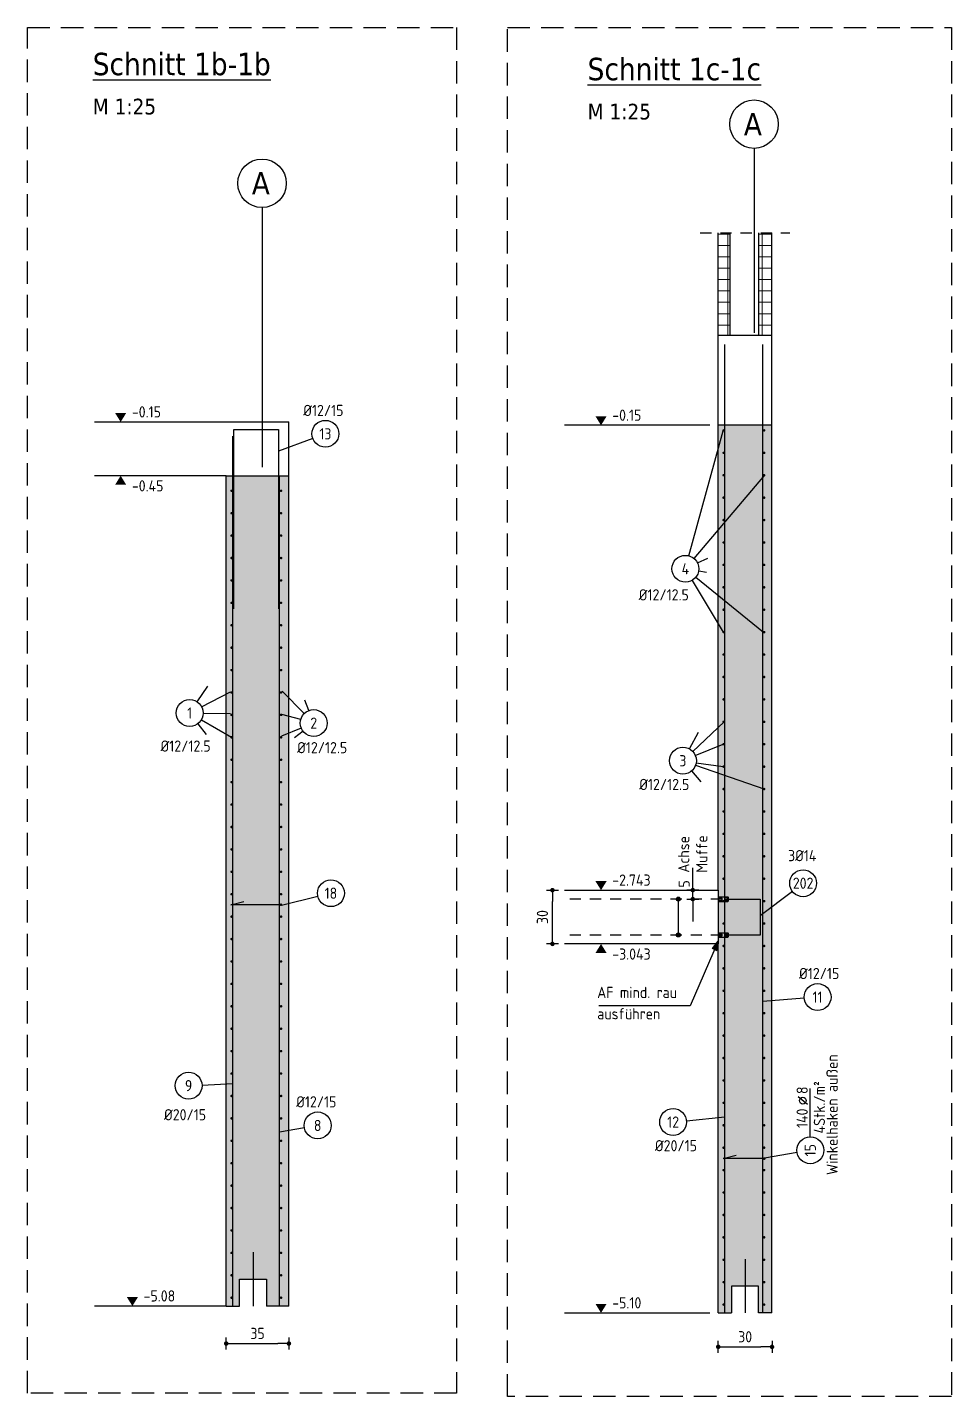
# Model space of a CAD drawing. Extents: x -13 to 84.9, y 0 to 56.9.
# Drawn here: x 34.25 to 44.56, y 13.03 to 28.3 of the extents above; entities that cross this region are included whole.
import ezdxf
from ezdxf.enums import TextEntityAlignment as Align

# ---------------------------------------------------------------- set-up
doc = ezdxf.new("R2010")
doc.units = 0
doc.header["$LTSCALE"] = 0.5
for name, pattern in [('AUSGEZOGEN', [1000.01, 1000, 0.01]), ('HIDDEN', [0.375, 0.25, -0.125]), ('STRICHLINIE', [0.75, 0.5, -0.25])]:
    doc.linetypes.add(name, pattern=pattern)
for name, color, linetype in [('ACHSEN', 7, 'Continuous'), ('AFU', 7, 'Continuous'), ('BETON', 7, 'Continuous'), ('DETAIL', 7, 'Continuous'), ('grau_mittel', 7, 'Continuous'), ('HILFE', 7, 'Continuous'), ('koten', 7, 'Continuous'), ('LENTON', 7, 'Continuous'), ('MASSE', 7, 'Continuous'), ('RND', 7, 'Continuous'), ('SFP_Achsen', 7, 'Continuous'), ('TEXT', 7, 'Continuous')]:
    doc.layers.add(name, color=color, linetype=linetype)
doc.layers.add('NOPLOT', color=7, linetype='Continuous', plot=False)
doc.layers.add('zila_01_rb_02_stb-fertig_05_schraff', color=144, linetype='Continuous', lineweight=9)
doc.styles.add('helv', font='tahoma.ttf')
doc.styles.add('txt', font='isocp.shx')
doc.linetypes.add('AFU_50K', pattern='A,0.15,["/",Standard,S=0.2,R=0,X=-0.01,Y=-0.1],0.07,["/",Standard,S=0.2,R=0,X=-0.01,Y=-0.1],0.15', length=0.37)
doc.dimstyles.new('DOT_I', dxfattribs={"dimscale": 0.5, "dimtxt": 0.25, "dimasz": 0.25, "dimexe": 0.1, "dimexo": 0.3, "dimgap": 0.1, "dimtad": 1, "dimdec": 3, "dimzin": 3, "dimtxsty": 'txt', "dimblk": 'DOT', "dimblk1": 'DOT', "dimblk2": 'DOT', "dimsah": 1, "dimcen": 0.1, "dimse1": 1, "dimse2": 1, "dimazin": 0, "dimtfac": 1, "dimtdec": 4, "dimtix": 1, "dimtmove": 2, "dimatfit": 3, "dimfxl": 0, "dimtvp": 1, "dimtolj": 1, "dimtzin": 0, "dimarcsym": 0})
pattern_1 = [(0, (-34.13761, -38.89792), (3e-17, 0.127), []), (90, (-34.13761, -38.89792), (-0.127, 4e-17), [])]

# ---------------------------------------------------------------- blocks, each defined once
blk = doc.blocks.new('RND_LEI')
at = {"layer": 'RND', "color": 7, "linetype": 'Continuous'}
blk.add_line((1.022, 0.066), (1.19, 0.27), dxfattribs=at)
for centre, radius in [((0, 0), 0.3), ((1.106, 0.168), 0.075)]:
    blk.add_circle(centre, radius, dxfattribs=at)
at = {"layer": 'RND', "color": 7, "linetype": 'Continuous', "style": 'txt'}
blk.add_attdef('ANZ', text='', height=0.25, dxfattribs=at).set_placement((0.931, 0.057), align=Align.RIGHT)
for tag, p in [('DUM', (1.253, 0.057)), ('ABSTD', (1.674, 0.057)), ('POSTXT', (0.374, -0.327))]:
    blk.add_attdef(tag, p, '', height=0.25, dxfattribs=at)
blk.add_attdef('POSL', text='', height=0.25, dxfattribs=at).set_placement((0, 0), align=Align.MIDDLE)
blk = doc.blocks.new('DOT')
at = {"layer": 'MASSE', "color": 7, "linetype": 'Continuous'}
for p, q in [((0, 0), (-1, 0)), ((0, 0.54), (0, -0.54))]:
    blk.add_line(p, q, dxfattribs=at)
at = {"layer": 'MASSE', "color": 7, "linetype": 'Continuous', "const_width": 0.2}
blk.add_lwpolyline([(-0.1, 0, 1), (0.1, 0, 1)], format="xyb", close=True, dxfattribs=at)
blk = doc.blocks.new('*D1218')
at = {"layer": 'Defpoints', "color": 0, "linetype": 'AUSGEZOGEN', "transparency": 16777216}
for p in [(36.465, 13.624), (37.165, 13.624), (37.165, 13.624)]:
    blk.add_point(p, dxfattribs=at)
at = {"layer": 'MASSE', "color": 0, "linetype": 'AUSGEZOGEN', "lineweight": -2, "transparency": 16777216}
blk.add_line((36.59, 13.624), (37.04, 13.624), dxfattribs=at)
at = {"layer": 'MASSE', "color": 0, "linetype": 'AUSGEZOGEN', "lineweight": -2, "transparency": 16777216, "xscale": 0.125, "yscale": 0.125, "zscale": 0.125, "rotation": 180}
blk.add_blockref('DOT', (36.465, 13.624), dxfattribs=at)
at = {"layer": 'MASSE', "color": 0, "linetype": 'AUSGEZOGEN', "lineweight": -2, "transparency": 16777216, "xscale": 0.125, "yscale": 0.125, "zscale": 0.125}
blk.add_blockref('DOT', (37.165, 13.624), dxfattribs=at)
at = {"layer": 'MASSE', "color": 0, "linetype": 'AUSGEZOGEN', "transparency": 16777216, "insert": (36.815, 13.737), "char_height": 0.125, "attachment_point": 5, "style": 'txt'}
blk.add_mtext('\\A1;35', dxfattribs=at)
blk = doc.blocks.new('okrd_o')
at = {"layer": 'koten', "color": 7, "linetype": 'Continuous'}
blk.add_solid([(-0.125, 0.202), (0.125, 0.202), (0, 0)], dxfattribs=at)
at = {"layer": 'koten', "style": 'txt'}
blk.add_attdef('OKRD', (0.25, 0.1), '', height=0.25, dxfattribs=at)
blk = doc.blocks.new('okrd_u')
at = {"layer": 'koten', "color": 7, "linetype": 'Continuous'}
blk.add_solid([(-0.125, -0.202), (0.125, -0.202), (0, 0)], dxfattribs=at)
at = {"layer": 'koten', "style": 'txt'}
blk.add_attdef('OKRD', (0.25, -0.35), '', height=0.25, dxfattribs=at)
blk = doc.blocks.new('*D1219')
at = {"layer": 'Defpoints', "color": 0, "linetype": 'AUSGEZOGEN', "transparency": 16777216}
for p in [(41.955, 13.587), (42.555, 13.587), (42.555, 13.587)]:
    blk.add_point(p, dxfattribs=at)
at = {"layer": 'MASSE', "color": 0, "linetype": 'AUSGEZOGEN', "lineweight": -2, "transparency": 16777216}
blk.add_line((42.08, 13.587), (42.43, 13.587), dxfattribs=at)
at = {"layer": 'MASSE', "color": 0, "linetype": 'AUSGEZOGEN', "lineweight": -2, "transparency": 16777216, "xscale": 0.125, "yscale": 0.125, "zscale": 0.125, "rotation": 180}
blk.add_blockref('DOT', (41.955, 13.587), dxfattribs=at)
at = {"layer": 'MASSE', "color": 0, "linetype": 'AUSGEZOGEN', "lineweight": -2, "transparency": 16777216, "xscale": 0.125, "yscale": 0.125, "zscale": 0.125}
blk.add_blockref('DOT', (42.555, 13.587), dxfattribs=at)
at = {"layer": 'MASSE', "color": 0, "linetype": 'AUSGEZOGEN', "transparency": 16777216, "insert": (42.255, 13.7), "char_height": 0.125, "attachment_point": 5, "style": 'txt'}
blk.add_mtext('\\A1;30', dxfattribs=at)
blk = doc.blocks.new('RND_HIN')
at = {"layer": 'RND', "color": 7, "linetype": 'Continuous'}
blk.add_circle((0, 0), 0.3, dxfattribs=at)
at = {"layer": 'RND', "color": 7, "linetype": 'Continuous', "style": 'txt'}
blk.add_attdef('POSI', text='', height=0.25, dxfattribs=at).set_placement((0, 0), align=Align.MIDDLE)
blk = doc.blocks.new('*D1220')
at = {"layer": 'Defpoints', "color": 0, "linetype": 'AUSGEZOGEN', "transparency": 16777216}
for p in [(41.671, 18.681), (41.671, 18.681), (41.671, 18.581)]:
    blk.add_point(p, dxfattribs=at)
at = {"layer": 'MASSE', "color": 0, "linetype": 'AUSGEZOGEN', "lineweight": -2, "transparency": 16777216}
for p, q in [((41.671, 18.806), (41.671, 18.931)), ((41.671, 18.581), (41.671, 18.681)), ((41.671, 18.456), (41.671, 18.331))]:
    blk.add_line(p, q, dxfattribs=at)
at = {"layer": 'MASSE', "color": 0, "linetype": 'AUSGEZOGEN', "lineweight": -2, "transparency": 16777216, "xscale": 0.125, "yscale": 0.125, "zscale": 0.125}
for p, rotation in [((41.671, 18.681), 270), ((41.671, 18.581), 90)]:
    blk.add_blockref('DOT', p, dxfattribs=dict(at, rotation=rotation))
at = {"layer": 'MASSE', "color": 0, "linetype": 'AUSGEZOGEN', "transparency": 16777216, "insert": (41.575, 18.751), "char_height": 0.125, "attachment_point": 5, "rotation": 90, "style": 'txt'}
blk.add_mtext('\\A1;5', dxfattribs=at)
blk = doc.blocks.new('*D1227')
at = {"layer": 'Defpoints', "color": 0, "linetype": 'AUSGEZOGEN', "transparency": 16777216}
for p in [(40.105, 18.681), (40.105, 18.681), (40.105, 18.081)]:
    blk.add_point(p, dxfattribs=at)
at = {"layer": 'MASSE', "color": 0, "linetype": 'AUSGEZOGEN', "lineweight": -2, "transparency": 16777216}
blk.add_line((40.105, 18.206), (40.105, 18.556), dxfattribs=at)
at = {"layer": 'MASSE', "color": 0, "linetype": 'AUSGEZOGEN', "lineweight": -2, "transparency": 16777216, "xscale": 0.125, "yscale": 0.125, "zscale": 0.125}
for p, rotation in [((40.105, 18.681), 90), ((40.105, 18.081), 270)]:
    blk.add_blockref('DOT', p, dxfattribs=dict(at, rotation=rotation))
at = {"layer": 'MASSE', "color": 0, "linetype": 'AUSGEZOGEN', "transparency": 16777216, "insert": (39.993, 18.381), "char_height": 0.125, "attachment_point": 5, "rotation": 90, "style": 'txt'}
blk.add_mtext('\\A1;30', dxfattribs=at)
blk = doc.blocks.new('Pfeillinie')
at = {"layer": 'TEXT', "linetype": 'Continuous'}
blk.add_hatch(color=7, dxfattribs=at).paths.add_polyline_path([(0, 0), (-0.8, 0.2), (-0.8, 0), (-0.8, -0.2)])
at = {"layer": 'TEXT', "color": 7, "linetype": 'Continuous'}
for p, q in [((-0.8, 0), (-0.8, 0.2)), ((-0.8, 0.2), (0, 0)), ((-0.8, 0), (-0.8, -0.2)), ((-0.8, -0.2), (0, 0))]:
    blk.add_line(p, q, dxfattribs=at)

msp = doc.modelspace()

# ---------------------------------------------------------------- hatches: boundary and pattern name
at = {"layer": 'grau_mittel'}
for points in [[(41.95461, 18.68057), (41.95461, 18.08057), (41.95461, 13.96575), (42.10461, 13.96575), (42.10461, 14.26575), (42.40461, 14.26575), (42.40461, 13.96575), (42.55461, 13.96575), (42.55461, 23.86575), (42.40461, 23.86575), (42.08461, 23.86575), (41.95461, 23.86575)], [(37.1648, 23.30256), (36.4648, 23.30256), (36.4648, 14.04256), (36.6148, 14.04256), (36.6148, 14.34256), (36.9148, 14.34256), (36.9148, 14.04256), (37.1648, 14.04256)]]:
    msp.add_hatch(color=61, dxfattribs=at).paths.add_polyline_path(points)
at = {"layer": 'zila_01_rb_02_stb-fertig_05_schraff', "linetype": 'AUSGEZOGEN'}
h = msp.add_hatch(dxfattribs=at)
h.set_pattern_fill('ANSI37', color=171, scale=0.04, angle=-45)
h.set_pattern_definition(pattern_1)
h.paths.add_polyline_path([(41.95461, 24.86575), (42.08461, 24.86575), (42.08461, 26.01273), (41.95461, 26.01273)])
h = msp.add_hatch(dxfattribs=at)
h.set_pattern_fill('ANSI37', color=171, scale=0.04, angle=-45)
h.set_pattern_definition(pattern_1)
h.paths.add_polyline_path([(42.40461, 24.86575), (42.55461, 24.86575), (42.55461, 26.01273), (42.40461, 26.01273)])

# ---------------------------------------------------------------- linework, layer by layer
at = {"layer": 'ACHSEN', "color": 140, "linetype": 'AUSGEZOGEN'}
for p, q in [((42.35461, 26.95381), (42.35461, 24.89702)), ((36.8648, 26.29431), (36.8648, 23.39774))]:
    msp.add_line(p, q, dxfattribs=at)
at = {"layer": 'AFU', "color": 8, "linetype": 'AFU_50K'}
for p, q in [((42.40461, 24.86575), (42.08461, 24.86575)), ((42.55461, 23.86575), (41.95461, 23.86575)), ((36.4648, 23.30256), (37.1648, 23.30256)), ((41.95461, 18.68057), (41.95461, 18.08057))]:
    msp.add_line(p, q, dxfattribs=at)
at = {"layer": 'AFU', "color": 1, "linetype": 'AUSGEZOGEN'}
for p, q in [((36.7648, 14.64256), (36.7648, 14.04256)), ((42.25461, 14.56575), (42.25461, 13.96575))]:
    msp.add_line(p, q, dxfattribs=at)
at = {"layer": 'AFU', "color": 8, "linetype": 'AUSGEZOGEN'}
for p, q in [((36.6148, 14.34256), (36.9148, 14.34256)), ((36.6148, 14.04256), (36.6148, 14.34256)), ((36.9148, 14.34256), (36.9148, 14.04256)), ((42.10461, 14.26575), (42.10461, 13.96575)), ((42.40461, 14.26575), (42.10461, 14.26575)), ((42.40461, 13.96575), (42.40461, 14.26575)), ((36.4648, 14.04256), (36.6148, 14.04256)), ((37.1648, 14.04256), (36.9148, 14.04256)), ((41.95461, 13.96575), (42.10461, 13.96575)), ((42.55461, 13.96575), (42.40461, 13.96575))]:
    msp.add_line(p, q, dxfattribs=at)
at = {"layer": 'BETON', "color": 6, "linetype": 'AUSGEZOGEN'}
for p, q in [((41.95461, 18.68057), (41.95461, 26.01273)), ((42.55461, 23.86575), (42.55461, 26.01273)), ((42.08461, 24.86575), (41.95461, 24.86575)), ((42.55461, 24.86575), (42.40461, 24.86575)), ((34.99529, 23.90256), (37.1648, 23.90256)), ((37.1648, 14.04256), (37.1648, 23.90256)), ((42.55461, 13.96575), (42.55461, 23.86575)), ((36.4648, 23.30256), (34.99529, 23.30256)), ((36.4648, 14.04256), (36.4648, 23.30256)), ((40.23967, 18.68057), (41.95461, 18.68057)), ((41.95461, 18.08057), (40.23967, 18.08057)), ((41.95461, 13.96575), (41.95461, 18.08057))]:
    msp.add_line(p, q, dxfattribs=at)
at = {"layer": 'BETON', "color": 7, "linetype": 'AUSGEZOGEN'}
for p, q in [((42.08461, 26.01273), (42.08461, 24.86575)), ((42.40461, 26.01273), (42.40461, 24.86575))]:
    msp.add_line(p, q, dxfattribs=at)
at = {"layer": 'DETAIL', "color": 102, "linetype": 'STRICHLINIE'}
for points in [[(34.24671, 13.06899), (34.24671, 28.30361), (39.03579, 28.30361), (39.03579, 13.06899)], [(39.60452, 13.03218), (39.60452, 28.30361), (44.55876, 28.30361), (44.55876, 13.03218)]]:
    msp.add_lwpolyline(points, close=True, dxfattribs=at)
at = {"layer": 'HILFE', "color": 102, "linetype": 'HIDDEN'}
msp.add_line((41.75461, 26.01273), (42.75461, 26.01273), dxfattribs=at)
at = {"layer": 'HILFE', "color": 102, "linetype": 'AUSGEZOGEN'}
for p, q in [((41.86198, 23.86575), (40.23967, 23.86575)), ((36.4648, 14.04256), (34.99529, 14.04256)), ((40.23967, 13.96575), (41.86198, 13.96575))]:
    msp.add_line(p, q, dxfattribs=at)
at = {"layer": 'LENTON', "color": 102}
for p, q in [((41.95461, 18.60597), (41.95669, 18.60597)), ((41.95461, 18.60597), (41.95461, 18.59327)), ((41.95653, 18.59491), (41.95461, 18.59727)), ((41.95461, 18.59327), (41.95461, 18.56787)), ((41.95461, 18.56787), (41.95461, 18.55516)), ((41.95461, 18.56386), (41.95653, 18.56623)), ((41.95461, 18.55516), (41.95669, 18.55516)), ((41.95653, 18.59491), (41.95653, 18.56623)), ((41.99728, 18.59062), (41.95653, 18.59491)), ((41.95653, 18.56623), (41.95653, 18.59491)), ((41.95653, 18.56623), (41.99728, 18.57051)), ((41.95828, 18.60291), (41.95669, 18.60597)), ((41.95669, 18.55516), (41.95828, 18.55823)), ((41.96133, 18.60597), (41.95974, 18.60291)), ((41.95974, 18.55823), (41.96133, 18.55516)), ((41.96133, 18.60597), (42.06221, 18.60597)), ((41.96133, 18.55516), (42.06221, 18.55516)), ((41.99728, 18.57051), (41.99728, 18.59062)), ((42.06369, 18.59491), (42.02294, 18.59062)), ((42.02294, 18.59062), (42.02294, 18.57051)), ((42.02294, 18.57051), (42.06369, 18.56623)), ((42.06561, 18.60257), (42.06221, 18.60597)), ((42.06221, 18.55516), (42.06561, 18.55857)), ((42.06561, 18.59727), (42.06369, 18.59491)), ((42.06369, 18.56623), (42.06369, 18.59491)), ((42.06369, 18.59491), (42.06369, 18.56623)), ((42.06369, 18.56623), (42.06561, 18.56386)), ((42.06561, 18.60257), (42.06561, 18.59962)), ((42.06561, 18.59962), (42.06561, 18.58057)), ((42.06561, 18.58057), (42.06561, 18.56151)), ((42.06561, 18.56151), (42.06561, 18.55857)), ((41.95461, 18.20597), (41.95669, 18.20597)), ((41.95461, 18.20597), (41.95461, 18.19327)), ((41.95653, 18.19491), (41.95461, 18.19727)), ((41.95461, 18.19327), (41.95461, 18.16787)), ((41.95653, 18.19491), (41.95653, 18.16623)), ((41.99728, 18.19062), (41.95653, 18.19491)), ((41.95653, 18.16623), (41.95653, 18.19491)), ((41.95828, 18.20291), (41.95669, 18.20597)), ((41.96133, 18.20597), (41.95974, 18.20291)), ((41.96133, 18.20597), (42.06221, 18.20597)), ((41.99728, 18.17051), (41.99728, 18.19062)), ((42.06369, 18.19491), (42.02294, 18.19062)), ((42.02294, 18.19062), (42.02294, 18.17051)), ((42.06561, 18.20257), (42.06221, 18.20597)), ((42.06561, 18.19727), (42.06369, 18.19491)), ((42.06369, 18.16623), (42.06369, 18.19491)), ((42.06369, 18.19491), (42.06369, 18.16623)), ((42.06561, 18.20257), (42.06561, 18.19962)), ((42.06561, 18.19962), (42.06561, 18.18057)), ((42.06561, 18.18057), (42.06561, 18.16151)), ((41.95461, 18.16787), (41.95461, 18.15516)), ((41.95461, 18.16386), (41.95653, 18.16623)), ((41.95461, 18.15516), (41.95669, 18.15516)), ((41.95653, 18.16623), (41.99728, 18.17051)), ((41.95669, 18.15516), (41.95828, 18.15823)), ((41.95974, 18.15823), (41.96133, 18.15516)), ((41.96133, 18.15516), (42.06221, 18.15516)), ((42.02294, 18.17051), (42.06369, 18.16623)), ((42.06221, 18.15516), (42.06561, 18.15857)), ((42.06369, 18.16623), (42.06561, 18.16386)), ((42.06561, 18.16151), (42.06561, 18.15857))]:
    msp.add_line(p, q, dxfattribs=at)
for centre, start, end in [((41.95901, 18.60329), 207.500045, 332.499955), ((41.95901, 18.55785), 27.500065, 152.499935), ((41.95901, 18.20329), 207.500045, 332.499955), ((41.95901, 18.15785), 27.500065, 152.499935)]:
    msp.add_arc(centre, 0.00082, start, end, dxfattribs=at)
at = {"layer": 'NOPLOT', "color": 191, "linetype": 'Continuous'}
msp.add_line((41.50968, 18.18057), (41.50968, 18.58057), dxfattribs=at)
for centre, radius in [((41.50968, 18.58057), 0.022), ((41.50968, 18.58057), 0.014), ((41.50968, 18.18057), 0.022), ((41.50968, 18.18057), 0.014)]:
    msp.add_circle(centre, radius, dxfattribs=at)
at = {"layer": 'RND', "color": 102, "linetype": 'AUSGEZOGEN'}
for p, q in [((37.43112, 23.71888), (37.04848, 23.57776)), ((41.62825, 22.40965), (42.0114, 23.80226)), ((41.68551, 22.37939), (42.47399, 23.30856)), ((41.72374, 22.32982), (41.83857, 22.38483)), ((41.70498, 22.17057), (42.45999, 21.55856)), ((41.73675, 22.24244), (41.82282, 22.22933)), ((41.66504, 22.13605), (42.00795, 21.55856)), ((36.14199, 20.78068), (36.26159, 20.95683)), ((36.19096, 20.7255), (36.51374, 20.89249)), ((37.33629, 20.65056), (37.08942, 20.89981)), ((37.3883, 20.6841), (37.34357, 20.80115)), ((36.20772, 20.65482), (36.51374, 20.65122)), ((37.29717, 20.58359), (37.08522, 20.64161)), ((36.14819, 20.53692), (36.24014, 20.4153)), ((36.1878, 20.58187), (36.52447, 20.3885)), ((37.30261, 20.48818), (37.08312, 20.40021)), ((41.66973, 20.2274), (42.02195, 20.55856)), ((37.32204, 20.45372), (37.22595, 20.38132)), ((41.6329, 20.25599), (41.73586, 20.44264)), ((41.69919, 20.18167), (42.00795, 20.30856)), ((41.65729, 20.01009), (41.76034, 19.88819)), ((41.70221, 20.0756), (42.47399, 19.80856)), ((41.70884, 20.10274), (42.00795, 20.05856)), ((42.78245, 18.66746), (42.42294, 18.39415)), ((37.48785, 18.61045), (37.08043, 18.5089)), ((42.9135, 17.47613), (42.45061, 17.43843)), ((36.19519, 16.50766), (36.5388, 16.52416)), ((41.60088, 16.10964), (42.02861, 16.15326)), ((37.33744, 16.03068), (37.0608, 15.98198)), ((42.83435, 15.75435), (42.47252, 15.69153))]:
    msp.add_line(p, q, dxfattribs=at)
at = {"layer": 'RND', "color": 7, "linetype": 'AUSGEZOGEN'}
msp.add_line((42.98214, 15.93), (42.98214, 16.47), dxfattribs=at)
at = {"layer": 'RND', "color": 1, "linetype": 'AUSGEZOGEN'}
for points in [[(42.02861, 13.96575), (42.02861, 24.76575)], [(42.45061, 13.96575), (42.45061, 24.76575)], [(36.5388, 14.04256), (36.5388, 23.74256)], [(36.54848, 21.82007), (36.54848, 23.82007), (37.04848, 23.82007), (37.04848, 21.82007)], [(37.0608, 14.04256), (37.0608, 23.30256)], [(37.07603, 18.5187), (36.51603, 18.5187), (36.66093, 18.5562)], [(42.02294, 18.58057), (42.42294, 18.58057), (42.42294, 18.18057), (42.02294, 18.18057)], [(42.46843, 15.68612), (42.00843, 15.68612), (42.15333, 15.72362)]]:
    msp.add_lwpolyline(points, dxfattribs=at)
at = {"layer": 'RND', "color": 7, "linetype": 'AUSGEZOGEN', "const_width": 0.014}
for points in [[(42.02195, 23.80856, -1), (42.00795, 23.80856, -1)], [(42.47399, 23.80856, -1), (42.45999, 23.80856, -1)], [(42.02195, 23.55856, -1), (42.00795, 23.55856, -1)], [(42.47399, 23.55856, -1), (42.45999, 23.55856, -1)], [(42.02195, 23.30856, -1), (42.00795, 23.30856, -1)], [(42.47399, 23.30856, -1), (42.45999, 23.30856, -1)], [(36.53213, 23.13537, -1), (36.51813, 23.13537, -1)], [(37.08418, 23.13537, -1), (37.07018, 23.13537, -1)], [(42.02195, 23.05856, -1), (42.00795, 23.05856, -1)], [(42.47399, 23.05856, -1), (42.45999, 23.05856, -1)], [(36.53213, 22.88537, -1), (36.51813, 22.88537, -1)], [(37.08418, 22.88537, -1), (37.07018, 22.88537, -1)], [(42.02195, 22.80856, -1), (42.00795, 22.80856, -1)], [(42.47399, 22.80856, -1), (42.45999, 22.80856, -1)], [(36.53213, 22.63537, -1), (36.51813, 22.63537, -1)], [(37.08418, 22.63537, -1), (37.07018, 22.63537, -1)], [(42.02195, 22.55856, -1), (42.00795, 22.55856, -1)], [(42.47399, 22.55856, -1), (42.45999, 22.55856, -1)], [(36.53213, 22.38537, -1), (36.51813, 22.38537, -1)], [(37.08418, 22.38537, -1), (37.07018, 22.38537, -1)], [(42.02195, 22.30856, -1), (42.00795, 22.30856, -1)], [(42.47399, 22.30856, -1), (42.45999, 22.30856, -1)], [(36.53213, 22.13537, -1), (36.51813, 22.13537, -1)], [(37.08418, 22.13537, -1), (37.07018, 22.13537, -1)], [(42.02195, 22.05856, -1), (42.00795, 22.05856, -1)], [(42.47399, 22.05856, -1), (42.45999, 22.05856, -1)], [(36.53213, 21.88537, -1), (36.51813, 21.88537, -1)], [(37.08418, 21.88537, -1), (37.07018, 21.88537, -1)], [(42.02195, 21.80856, -1), (42.00795, 21.80856, -1)], [(42.47399, 21.80856, -1), (42.45999, 21.80856, -1)], [(36.53213, 21.63537, -1), (36.51813, 21.63537, -1)], [(37.08418, 21.63537, -1), (37.07018, 21.63537, -1)], [(42.02195, 21.55856, -1), (42.00795, 21.55856, -1)], [(42.47399, 21.55856, -1), (42.45999, 21.55856, -1)], [(36.53213, 21.38537, -1), (36.51813, 21.38537, -1)], [(37.08418, 21.38537, -1), (37.07018, 21.38537, -1)], [(42.02195, 21.30856, -1), (42.00795, 21.30856, -1)], [(42.47399, 21.30856, -1), (42.45999, 21.30856, -1)], [(36.53213, 21.13537, -1), (36.51813, 21.13537, -1)], [(37.08418, 21.13537, -1), (37.07018, 21.13537, -1)], [(42.02195, 21.05856, -1), (42.00795, 21.05856, -1)], [(42.47399, 21.05856, -1), (42.45999, 21.05856, -1)], [(36.53213, 20.88537, -1), (36.51813, 20.88537, -1)], [(37.08418, 20.88537, -1), (37.07018, 20.88537, -1)], [(42.02195, 20.80856, -1), (42.00795, 20.80856, -1)], [(42.47399, 20.80856, -1), (42.45999, 20.80856, -1)], [(36.53213, 20.63537, -1), (36.51813, 20.63537, -1)], [(37.08418, 20.63537, -1), (37.07018, 20.63537, -1)], [(42.02195, 20.55856, -1), (42.00795, 20.55856, -1)], [(42.47399, 20.55856, -1), (42.45999, 20.55856, -1)], [(36.53213, 20.38537, -1), (36.51813, 20.38537, -1)], [(37.08418, 20.38537, -1), (37.07018, 20.38537, -1)], [(42.02195, 20.30856, -1), (42.00795, 20.30856, -1)], [(42.47399, 20.30856, -1), (42.45999, 20.30856, -1)], [(36.53213, 20.13537, -1), (36.51813, 20.13537, -1)], [(37.08418, 20.13537, -1), (37.07018, 20.13537, -1)], [(42.02195, 20.05856, -1), (42.00795, 20.05856, -1)], [(42.47399, 20.05856, -1), (42.45999, 20.05856, -1)], [(36.53213, 19.88537, -1), (36.51813, 19.88537, -1)], [(37.08418, 19.88537, -1), (37.07018, 19.88537, -1)], [(42.02195, 19.80856, -1), (42.00795, 19.80856, -1)], [(42.47399, 19.80856, -1), (42.45999, 19.80856, -1)], [(36.53213, 19.63537, -1), (36.51813, 19.63537, -1)], [(37.08418, 19.63537, -1), (37.07018, 19.63537, -1)], [(42.02195, 19.55856, -1), (42.00795, 19.55856, -1)], [(42.47399, 19.55856, -1), (42.45999, 19.55856, -1)], [(36.53213, 19.38537, -1), (36.51813, 19.38537, -1)], [(37.08418, 19.38537, -1), (37.07018, 19.38537, -1)], [(42.02195, 19.30856, -1), (42.00795, 19.30856, -1)], [(42.47399, 19.30856, -1), (42.45999, 19.30856, -1)], [(36.53213, 19.13537, -1), (36.51813, 19.13537, -1)], [(37.08418, 19.13537, -1), (37.07018, 19.13537, -1)], [(42.02195, 19.05856, -1), (42.00795, 19.05856, -1)], [(42.47399, 19.05856, -1), (42.45999, 19.05856, -1)], [(36.53213, 18.88537, -1), (36.51813, 18.88537, -1)], [(37.08418, 18.88537, -1), (37.07018, 18.88537, -1)], [(42.02195, 18.80856, -1), (42.00795, 18.80856, -1)], [(42.47399, 18.80856, -1), (42.45999, 18.80856, -1)], [(36.53213, 18.63537, -1), (36.51813, 18.63537, -1)], [(37.08418, 18.63537, -1), (37.07018, 18.63537, -1)], [(37.06903, 18.5187, 1), (37.08303, 18.5187, 1)], [(42.02195, 18.55856, -1), (42.00795, 18.55856, -1)], [(42.47399, 18.55856, -1), (42.45999, 18.55856, -1)], [(36.53213, 18.38537, -1), (36.51813, 18.38537, -1)], [(37.08418, 18.38537, -1), (37.07018, 18.38537, -1)], [(42.02195, 18.30856, -1), (42.00795, 18.30856, -1)], [(42.47399, 18.30856, -1), (42.45999, 18.30856, -1)], [(36.53213, 18.13537, -1), (36.51813, 18.13537, -1)], [(37.08418, 18.13537, -1), (37.07018, 18.13537, -1)], [(42.02195, 18.05856, -1), (42.00795, 18.05856, -1)], [(42.47399, 18.05856, -1), (42.45999, 18.05856, -1)], [(36.53213, 17.88537, -1), (36.51813, 17.88537, -1)], [(37.08418, 17.88537, -1), (37.07018, 17.88537, -1)], [(42.02195, 17.80856, -1), (42.00795, 17.80856, -1)], [(42.47399, 17.80856, -1), (42.45999, 17.80856, -1)], [(36.53213, 17.63537, -1), (36.51813, 17.63537, -1)], [(37.08418, 17.63537, -1), (37.07018, 17.63537, -1)], [(42.02195, 17.55856, -1), (42.00795, 17.55856, -1)], [(42.47399, 17.55856, -1), (42.45999, 17.55856, -1)], [(36.53213, 17.38537, -1), (36.51813, 17.38537, -1)], [(37.08418, 17.38537, -1), (37.07018, 17.38537, -1)], [(42.02195, 17.30856, -1), (42.00795, 17.30856, -1)], [(42.47399, 17.30856, -1), (42.45999, 17.30856, -1)], [(36.53213, 17.13537, -1), (36.51813, 17.13537, -1)], [(37.08418, 17.13537, -1), (37.07018, 17.13537, -1)], [(42.02195, 17.05856, -1), (42.00795, 17.05856, -1)], [(42.47399, 17.05856, -1), (42.45999, 17.05856, -1)], [(36.53213, 16.88537, -1), (36.51813, 16.88537, -1)], [(37.08418, 16.88537, -1), (37.07018, 16.88537, -1)], [(42.02195, 16.80856, -1), (42.00795, 16.80856, -1)], [(42.47399, 16.80856, -1), (42.45999, 16.80856, -1)], [(36.53213, 16.63537, -1), (36.51813, 16.63537, -1)], [(37.08418, 16.63537, -1), (37.07018, 16.63537, -1)], [(42.02195, 16.55856, -1), (42.00795, 16.55856, -1)], [(42.47399, 16.55856, -1), (42.45999, 16.55856, -1)], [(36.53213, 16.38537, -1), (36.51813, 16.38537, -1)], [(37.08418, 16.38537, -1), (37.07018, 16.38537, -1)], [(42.02195, 16.30856, -1), (42.00795, 16.30856, -1)], [(42.47399, 16.30856, -1), (42.45999, 16.30856, -1)], [(36.53213, 16.13537, -1), (36.51813, 16.13537, -1)], [(37.08418, 16.13537, -1), (37.07018, 16.13537, -1)], [(42.02195, 16.05856, -1), (42.00795, 16.05856, -1)], [(42.47399, 16.05856, -1), (42.45999, 16.05856, -1)], [(36.53213, 15.88537, -1), (36.51813, 15.88537, -1)], [(37.08418, 15.88537, -1), (37.07018, 15.88537, -1)], [(42.02195, 15.80856, -1), (42.00795, 15.80856, -1)], [(42.47399, 15.80856, -1), (42.45999, 15.80856, -1)], [(36.53213, 15.63537, -1), (36.51813, 15.63537, -1)], [(37.08418, 15.63537, -1), (37.07018, 15.63537, -1)], [(42.46143, 15.68612, 1), (42.47543, 15.68612, 1)], [(42.02195, 15.55856, -1), (42.00795, 15.55856, -1)], [(42.47399, 15.55856, -1), (42.45999, 15.55856, -1)], [(36.53213, 15.38537, -1), (36.51813, 15.38537, -1)], [(37.08418, 15.38537, -1), (37.07018, 15.38537, -1)], [(42.02195, 15.30856, -1), (42.00795, 15.30856, -1)], [(42.47399, 15.30856, -1), (42.45999, 15.30856, -1)], [(36.53213, 15.13537, -1), (36.51813, 15.13537, -1)], [(37.08418, 15.13537, -1), (37.07018, 15.13537, -1)], [(42.02195, 15.05856, -1), (42.00795, 15.05856, -1)], [(42.47399, 15.05856, -1), (42.45999, 15.05856, -1)], [(36.53213, 14.88537, -1), (36.51813, 14.88537, -1)], [(37.08418, 14.88537, -1), (37.07018, 14.88537, -1)], [(42.02195, 14.80856, -1), (42.00795, 14.80856, -1)], [(42.47399, 14.80856, -1), (42.45999, 14.80856, -1)], [(36.53213, 14.63537, -1), (36.51813, 14.63537, -1)], [(37.08418, 14.63537, -1), (37.07018, 14.63537, -1)], [(42.02195, 14.55856, -1), (42.00795, 14.55856, -1)], [(42.47399, 14.55856, -1), (42.45999, 14.55856, -1)], [(36.53213, 14.38537, -1), (36.51813, 14.38537, -1)], [(37.08418, 14.38537, -1), (37.07018, 14.38537, -1)], [(42.02195, 14.30856, -1), (42.00795, 14.30856, -1)], [(42.47399, 14.30856, -1), (42.45999, 14.30856, -1)], [(36.53213, 14.13537, -1), (36.51813, 14.13537, -1)], [(37.08418, 14.13537, -1), (37.07018, 14.13537, -1)], [(42.02195, 14.05856, -1), (42.00795, 14.05856, -1)], [(42.47399, 14.05856, -1), (42.45999, 14.05856, -1)]]:
    msp.add_lwpolyline(points, format="xyb", close=True, dxfattribs=at)
at = {"layer": 'RND', "color": 1, "linetype": 'HIDDEN'}
for points in [[(41.99728, 18.58057), (40.23967, 18.58057)], [(41.99728, 18.18057), (40.23967, 18.18057)]]:
    msp.add_lwpolyline(points, dxfattribs=at)
at = {"layer": 'RND', "color": 102, "linetype": 'AUSGEZOGEN'}
msp.add_lwpolyline([(41.95461, 18.11109), (41.64123, 17.38988), (40.62408, 17.38988)], dxfattribs=at)
at = {"layer": 'SFP_Achsen', "color": 7, "linetype": 'AUSGEZOGEN'}
for centre in [(42.35461, 27.22429), (36.8648, 26.56479)]:
    msp.add_circle(centre, 0.27048, dxfattribs=at)

# ---------------------------------------------------------------- block references
at = {"layer": 'koten', "color": 7, "linetype": 'AUSGEZOGEN'}
ref = msp.add_blockref('okrd_o', (35.28751, 23.90256), dxfattribs=dict(at, xscale=0.5, yscale=0.5, zscale=0.5))
ref.add_attrib('OKRD', '-0.15', (35.41251, 23.95256), dxfattribs={"layer": '0', "color": 0, "linetype": 'ByBlock', "height": 0.125, "style": 'txt'})
ref = msp.add_blockref('okrd_o', (40.6472, 23.86575), dxfattribs=dict(at, xscale=0.5, yscale=0.5, zscale=0.5))
ref.add_attrib('OKRD', '-0.15', (40.7722, 23.91575), dxfattribs={"layer": '0', "color": 0, "linetype": 'ByBlock', "height": 0.125, "style": 'txt'})
ref = msp.add_blockref('okrd_u', (35.28751, 23.30256), dxfattribs=dict(at, xscale=0.5, yscale=0.5, zscale=0.5))
ref.add_attrib('OKRD', '-0.45', (35.41251, 23.12756), dxfattribs={"layer": '0', "color": 0, "linetype": 'ByBlock', "height": 0.125, "style": 'txt'})
at = {"layer": 'koten', "color": 7, "linetype": 'AUSGEZOGEN', "xscale": 0.5, "yscale": 0.5, "zscale": 0.5}
for name, p, values in [('okrd_o', (40.6472, 18.68057), {'OKRD': '-2.743'}), ('okrd_u', (40.6472, 18.08057), {'OKRD': '-3.043'})]:
    msp.add_blockref(name, p, dxfattribs=at).add_auto_attribs(values)
at = {"layer": 'koten', "color": 1, "linetype": 'AUSGEZOGEN', "xscale": 0.5, "yscale": 0.5, "zscale": 0.5}
msp.add_blockref('okrd_o', (35.41852, 14.04256), dxfattribs=at).add_auto_attribs({'OKRD': '-5.08'})
at = {"layer": 'koten', "color": 102, "linetype": 'AUSGEZOGEN', "xscale": 0.5, "yscale": 0.5, "zscale": 0.5}
msp.add_blockref('okrd_o', (40.6472, 13.96575), dxfattribs=at).add_auto_attribs({'OKRD': '-5.10'})
at = {"layer": 'RND', "color": 7, "linetype": 'AUSGEZOGEN', "xscale": 0.5, "yscale": 0.5, "zscale": 0.5}
for p, values in [((37.57185, 23.77078), {'POSI': '13'}), ((41.58846, 22.26502), {'POSI': '4'}), ((36.05773, 20.65658), {'POSI': '1'}), ((37.44185, 20.54398), {'POSI': '2'}), ((41.56045, 20.12465), {'POSI': '3'}), ((37.6334, 18.64673), {'POSI': '18'}), ((42.90186, 18.75824), {'POSI': '202'}), ((43.06301, 17.4883), {'POSI': '11'}), ((36.04537, 16.50047), {'POSI': '9'}), ((37.48517, 16.05669), {'POSI': '8'}), ((41.45165, 16.09442), {'POSI': '12'})]:
    msp.add_blockref('RND_HIN', p, dxfattribs=at).add_auto_attribs(values)
at = {"layer": 'RND', "color": 102, "linetype": 'AUSGEZOGEN', "xscale": 0.125, "yscale": 0.125, "zscale": 0.125, "rotation": 66.51435802616585}
msp.add_blockref('Pfeillinie', (41.95461, 18.11109), dxfattribs=at)
at = {"layer": 'RND', "color": 7, "linetype": 'AUSGEZOGEN', "xscale": 0.5, "yscale": 0.5, "zscale": 0.5, "rotation": 90}
msp.add_blockref('RND_LEI', (42.98214, 15.78), dxfattribs=at).add_auto_attribs({'POSL': '15', 'DUM': '8', 'ANZ': '140', 'POSTXT': '4Stk./m²'})

# ---------------------------------------------------------------- texts
at = {"layer": 'SFP_Achsen', "color": 6, "linetype": 'AUSGEZOGEN', "style": 'helv'}
for p in [(42.24056, 27.09991), (36.75074, 26.4404)]:
    msp.add_text('A', height=0.25, dxfattribs=at).set_placement(p)
at = {"layer": 'TEXT', "color": 6, "linetype": 'AUSGEZOGEN', "style": 'helv'}
for s, p in [('%%uSchnitt 1b-1b', (34.97583, 27.77046)), ('%%uSchnitt 1c-1c', (40.49721, 27.71437))]:
    msp.add_text(s, height=0.25, dxfattribs=at).set_placement(p)
at = {"layer": 'TEXT', "color": 1, "linetype": 'AUSGEZOGEN', "style": 'helv'}
for p in [(34.97583, 27.33296), (40.49721, 27.27687)]:
    msp.add_text('M 1:25', height=0.175, dxfattribs=at).set_placement(p)
at = {"layer": 'TEXT', "color": 7, "linetype": 'AUSGEZOGEN', "style": 'txt'}
for s, p in [('%%C12/15', (37.32487, 23.96886)), ('%%C12/12.5', (41.06816, 21.91203)), ('%%C12/12.5', (35.73271, 20.22545)), ('%%C12/12.5', (37.25662, 20.20786)), ('%%C12/12.5', (41.07365, 19.79738)), ('3%%C14', (42.73386, 19.00329)), ('%%C12/15', (42.8567, 17.68864)), ('AF mind. rau', (40.6045, 17.47791)), ('ausführen', (40.6045, 17.24041)), ('%%C12/15', (37.24602, 16.25727)), ('%%C20/15', (35.77145, 16.11364)), ('%%C20/15', (41.24864, 15.76824))]:
    msp.add_text(s, height=0.125, dxfattribs=at).set_placement(p)
for s, p in [('Achse', (41.63189, 18.87584)), ('Muffe', (41.83347, 18.87584)), ('Winkelhaken außen', (43.28786, 15.5039))]:
    msp.add_text(s, height=0.125, rotation=90, dxfattribs=at).set_placement(p)

# ---------------------------------------------------------------- dimensions: what is measured, and where the dimension line sits
at = {"layer": 'MASSE', "color": 7, "linetype": 'AUSGEZOGEN'}
dim = msp.add_linear_dim(base=(41.67086, 18.68057), p1=(41.67086, 18.58057), p2=(41.67086, 18.68057), angle=90, dimstyle='DOT_I', override={"dimdec": 0, "dimlfac": 50}, dxfattribs=at)
dim.commit()
dim.dimension.update_dxf_attribs({"geometry": '*D1220', "text_midpoint": (41.57529, 18.75117), "dimtype": 160})
dim = msp.add_linear_dim(base=(40.10513, 18.68057), p1=(40.10513, 18.08057), p2=(40.10513, 18.68057), angle=90, dimstyle='DOT_I', override={"dimdec": 0, "dimlfac": 50}, dxfattribs=at)
dim.commit()
dim.dimension.update_dxf_attribs({"geometry": '*D1227', "text_midpoint": (39.99263, 18.38057)})
for base, p1, p2, picture, middle in [((37.1648, 13.62421), (36.4648, 13.62421), (37.1648, 13.62421), '*D1218', (36.8148, 13.73671)), ((42.55461, 13.5874), (41.95461, 13.5874), (42.55461, 13.5874), '*D1219', (42.25461, 13.6999))]:
    dim = msp.add_linear_dim(base=base, p1=p1, p2=p2, dimstyle='DOT_I', override={"dimdec": 0, "dimlfac": 50}, dxfattribs=at)
    dim.commit()
    dim.dimension.update_dxf_attribs({"geometry": picture, "text_midpoint": middle})

doc.saveas('drawing.dxf')
